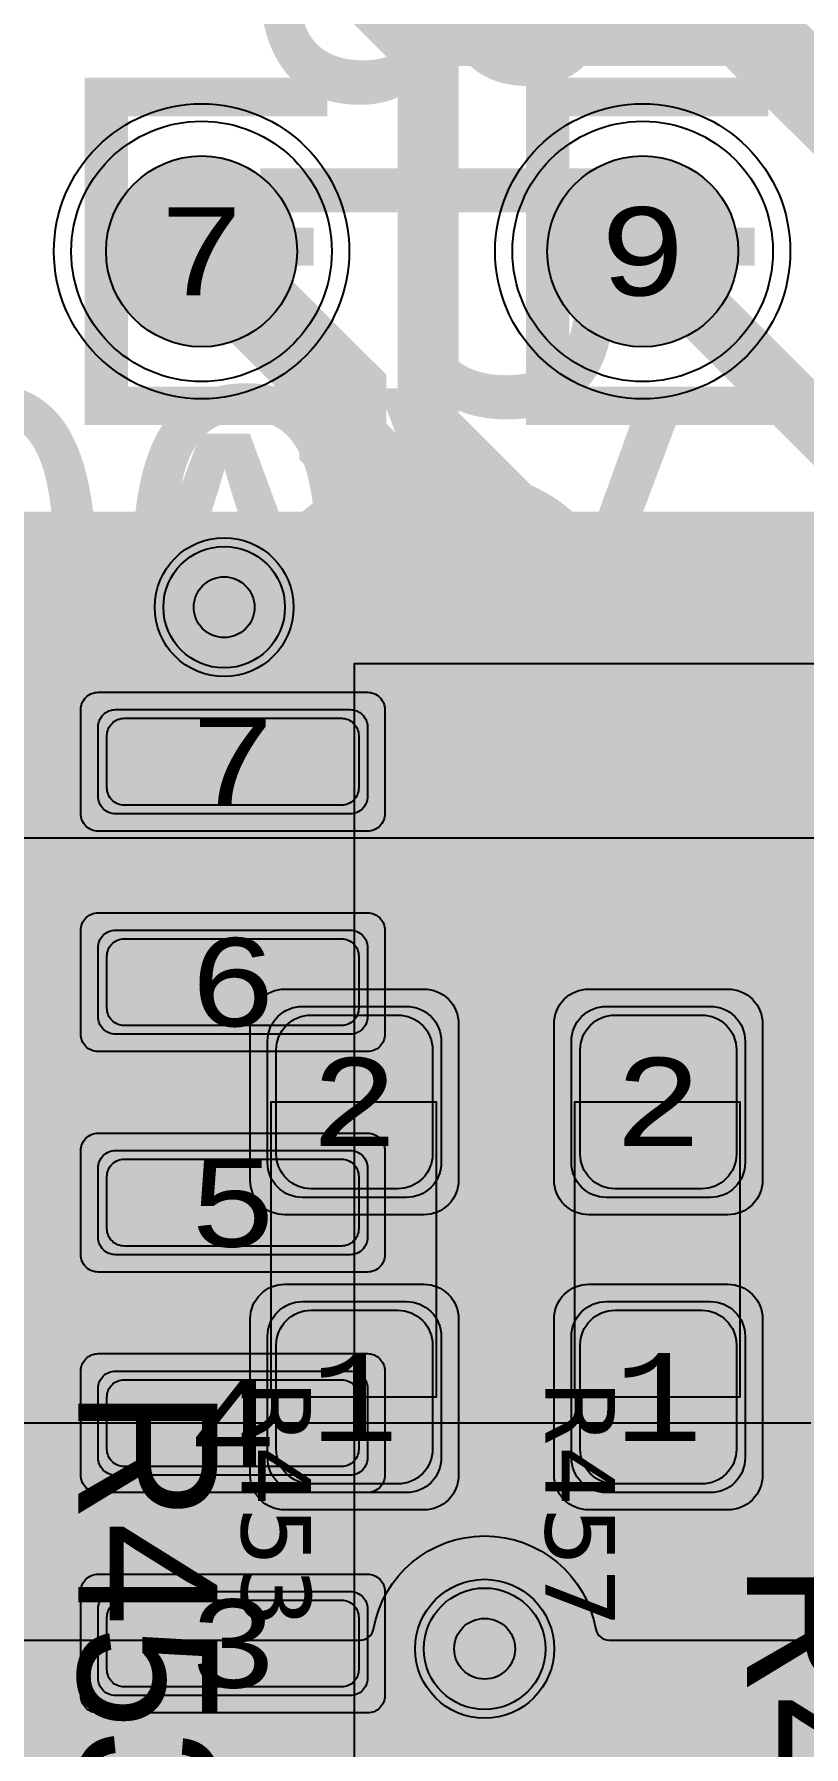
# Model space of a CAD drawing. Extents: x -28 to 199, y -61 to 255.
# Drawn here: x 69.91 to 74.34, y 130.14 to 140 of the extents above; entities that cross this region are included whole.
import ezdxf
from ezdxf.enums import TextEntityAlignment as Align

# ---------------------------------------------------------------- set-up
doc = ezdxf.new("R2010")
doc.units = 0
doc.header["$MEASUREMENT"] = 0
for name, color, linetype in [('ASSEMBLY_OUTLINES_BTM', 191, 'CONTINUOUS'), ('ASSEMBLY_OUTLINES_TOP', 102, 'CONTINUOUS'), ('ASSEMBLY_PART_NUMBERS_BTM', 191, 'CONTINUOUS'), ('ASSEMBLY_PART_NUMBERS_TOP', 102, 'CONTINUOUS'), ('ASSEMBLY_REF_DES_BTM', 191, 'CONTINUOUS'), ('ASSEMBLY_REF_DES_TOP', 102, 'CONTINUOUS'), ('DRILL_DRAWING', 21, 'CONTINUOUS'), ('GENERATED_SILKSCREEN_BTM', 255, 'CONTINUOUS'), ('GENERATED_SILKSCREEN_TOP', 140, 'CONTINUOUS'), ('PART_HOLES_LAYER_2', 30, 'CONTINUOUS'), ('PART_HOLES_LAYER_3', 30, 'CONTINUOUS'), ('PART_HOLES_LAYER_BOTTOM', 30, 'CONTINUOUS'), ('PART_HOLES_LAYER_TOP', 30, 'CONTINUOUS'), ('PART_PADS_LAYER_2', 230, 'CONTINUOUS'), ('PART_PADS_LAYER_3', 81, 'CONTINUOUS'), ('PART_PADS_LAYER_BOTTOM', 10, 'CONTINUOUS'), ('PART_PADS_LAYER_TOP', 150, 'CONTINUOUS'), ('PART_PADS_SMD_BTM', 10, 'CONTINUOUS'), ('PART_PADS_SMD_TOP', 150, 'CONTINUOUS'), ('PIN_NUMBERS_BTM', 8, 'CONTINUOUS'), ('PIN_NUMBERS_TOP', 8, 'CONTINUOUS'), ('PLACEMENT_OUTLINES_BTM', 222, 'CONTINUOUS'), ('PLACEMENT_OUTLINES_TOP', 130, 'CONTINUOUS'), ('PLANE_DATA_LAYER_3', 81, 'CONTINUOUS'), ('PLANE_SHAPES_LAYER_2', 230, 'CONTINUOUS'), ('PLANE_SHAPES_LAYER_3', 81, 'CONTINUOUS'), ('SILKSCREEN_OUTLINES_BTM', 211, 'CONTINUOUS'), ('SILKSCREEN_OUTLINES_TOP', 150, 'CONTINUOUS'), ('SILKSCREEN_REF_DES_TOP', 150, 'CONTINUOUS'), ('SOLDERMASK_PADS_BTM', 12, 'CONTINUOUS'), ('SOLDERMASK_PADS_TOP', 180, 'CONTINUOUS'), ('SOLDERPASTE_PADS_BTM', 12, 'CONTINUOUS'), ('SOLDERPASTE_PADS_TOP', 180, 'CONTINUOUS'), ('TRACES_LAYER_3', 81, 'CONTINUOUS'), ('TRACES_LAYER_BOTTOM', 10, 'CONTINUOUS'), ('TRACES_LAYER_TOP', 150, 'CONTINUOUS'), ('VIA_HOLES_LAYER_2', 30, 'CONTINUOUS'), ('VIA_HOLES_LAYER_3', 30, 'CONTINUOUS'), ('VIA_HOLES_LAYER_BOTTOM', 30, 'CONTINUOUS'), ('VIA_HOLES_LAYER_TOP', 30, 'CONTINUOUS'), ('VIA_PADS_LAYER_2', 230, 'CONTINUOUS'), ('VIA_PADS_LAYER_3', 81, 'CONTINUOUS'), ('VIA_PADS_LAYER_BOTTOM', 10, 'CONTINUOUS'), ('VIA_PADS_LAYER_TOP', 150, 'CONTINUOUS')]:
    doc.layers.add(name, color=color, linetype=linetype)
doc.styles.add('COURIER_NEW', font='COUR.TTF')
doc.styles.add('VERDANA', font='verdana.TTF')
doc.styles.add('VERIBEST_GERBER_0', font='txt')

msp = doc.modelspace()

# ---------------------------------------------------------------- hatches: boundary and pattern name
at = {"layer": 'PART_HOLES_LAYER_2'}
h = msp.add_hatch(color=256, dxfattribs=at)
edge = h.paths.add_edge_path()
edge.add_arc((70.87, 138.75), 0.55, 0, 360)
h = msp.add_hatch(color=256, dxfattribs=at)
edge = h.paths.add_edge_path()
edge.add_arc((73.41, 138.75), 0.55, 0, 360)
at = {"layer": 'PART_HOLES_LAYER_3'}
h = msp.add_hatch(color=256, dxfattribs=at)
edge = h.paths.add_edge_path()
edge.add_arc((70.87, 138.75), 0.55, 0, 360)
h = msp.add_hatch(color=256, dxfattribs=at)
edge = h.paths.add_edge_path()
edge.add_arc((73.41, 138.75), 0.55, 0, 360)
at = {"layer": 'PART_HOLES_LAYER_BOTTOM'}
h = msp.add_hatch(color=256, dxfattribs=at)
edge = h.paths.add_edge_path()
edge.add_arc((70.87, 138.75), 0.55, 0, 360)
h = msp.add_hatch(color=256, dxfattribs=at)
edge = h.paths.add_edge_path()
edge.add_arc((73.41, 138.75), 0.55, 0, 360)
at = {"layer": 'PART_HOLES_LAYER_TOP'}
h = msp.add_hatch(color=256, dxfattribs=at)
edge = h.paths.add_edge_path()
edge.add_arc((70.87, 138.75), 0.55, 0, 360)
h = msp.add_hatch(color=256, dxfattribs=at)
edge = h.paths.add_edge_path()
edge.add_arc((73.41, 138.75), 0.55, 0, 360)
at = {"layer": 'PLANE_DATA_LAYER_3'}
msp.add_hatch(color=256, dxfattribs=at).paths.add_polyline_path([(90.5, 131.9238, 0.414213562373095), (90.4238, 132), (89.151608, 132, 0.2077197287406241), (89.095935, 131.975828, -0.4341762244007766), (86.904065, 131.975828, 0.2077197287406241), (86.848392, 132), (75.822191, 132, 0.3837468396798666), (75.746412, 131.931796, -0.9000420624188533), (74.453588, 131.931796, 0.3837468396798666), (74.377809, 132), (65.171893, 132, 0.381510988498814), (65.096178, 131.932387, -0.8929967167370192), (63.903822, 131.932387, 0.381510988498811), (63.828107, 132), (63.171893, 132, 0.381510988498811), (63.096178, 131.932387, -0.8929967167370199), (61.903822, 131.932387, 0.381510988498811), (61.828107, 132), (56.5762, 132, 0.414213562373095), (56.5, 131.9238), (56.5, 129.500008, -0.414213562373095), (56.499992, 129.5), (53.750008, 129.5, -0.414213562373095), (53.75, 129.500008), (53.75, 130.6738, 0.414213562373095), (53.6738, 130.75), (52.5762, 130.75, 0.414213562373095), (52.5, 130.6738), (52.5, 128.3262, 0.414213562373095), (52.5762, 128.25), (57.6738, 128.25, 0.414213562373095), (57.75, 128.3262), (57.75, 130.749992, -0.414213562373095), (57.750008, 130.75), (71.78485, 130.75, 0.3639327407852699), (71.859891, 130.812958, -0.8389789206874099), (73.140109, 130.812958, 0.3639327407852698), (73.21515, 130.75), (89.249992, 130.75, -0.414213562373095), (89.25, 130.749992), (89.25, 127.5762, 0.414213562373095), (89.3262, 127.5), (90.4238, 127.5, 0.414213562373095), (90.5, 127.5762)], flags=0)
at = {"layer": 'PLANE_SHAPES_LAYER_2'}
h = msp.add_hatch(color=256, dxfattribs=at)
h.paths.add_polyline_path([(169.5, 129.25), (149.5, 129.25), (142.25, 122), (142.25, 90.5), (147.5, 90.5), (147.5, 80), (154, 80), (154, 69.25), (131.75, 69.25), (131.75, 73.25), (121.25, 73.25), (121.25, 81), (110.5, 81), (110.5, 125.75), (106.5, 125.75), (106.5, 128.75), (93.5, 128.75), (93.5, 120.25), (91.75, 120.25), (91.75, 121.5), (80, 121.5), (80, 118.25), (73.25, 118.25), (73.25, 124.5), (67.5, 124.5), (67.5, 128), (57.75, 128), (57.75, 120.25), (55.25, 120.25), (55.25, 121.5), (47.5, 121.5), (47.5, 119), (35, 119), (35, 134.75), (32.75, 134.75), (32.75, 159.75), (29.25, 159.75), (29.25, 175.25), (22.5, 175.25), (22.5, 195.25), (17.25, 195.25), (17.25, 198), (22.5, 198), (22.5, 216.5), (40.25, 216.5), (40.25, 235.5), (54.5, 235.5), (54.5, 254), (87.25, 254), (87.25, 236.25), (86.25, 236.25), (86.25, 228.75), (81, 228.75), (81, 218.75), (95.25, 218.75), (95.25, 194.5), (87, 194.5), (87, 172), (131.1, 172), (131.1, 208.75), (115.5, 208.75), (115.5, 213.75), (106.75, 213.75), (106.75, 218.75), (110.25, 222.25), (110.25, 226.25), (142.5, 226.25), (142.5, 221.5), (160.5, 221.5), (160.5, 240.75), (169.5, 240.75)])
h.paths.add_polyline_path([(35.5, 149.5), (41.75, 149.5), (41.75, 152), (39.25, 152), (39.25, 154), (37.75, 154), (37.75, 152), (35.5, 152)], flags=16)
h.paths.add_polyline_path([(37.5, 125.75), (37.5, 128.75), (42.75, 128.75), (42.75, 125.75)], flags=16)
h.paths.add_polyline_path([(52, 127.75), (52, 130.75), (54.25, 130.75), (54.25, 127.75)], flags=16)
h.paths.add_polyline_path([(50.75, 219.5), (50.75, 226.5), (71.75, 226.5), (71.75, 219.5)], flags=16)
h.paths.add_polyline_path([(66.5, 150.75), (66.5, 177.5), (72.25, 177.5), (72.25, 150.75)], flags=16)
h.paths.add_polyline_path([(47.25, 185.25), (73, 185.25), (73, 188.25), (70.25, 188.25), (70.25, 191), (47.25, 191)], flags=16)
h.paths.add_polyline_path([(84.5, 208), (84.5, 212.75), (85, 212.75), (85, 208)], flags=16)
h.paths.add_polyline_path([(61.5, 137.25), (87.75, 137.25), (87.75, 140.5), (84.75, 140.5), (84.75, 143), (61.5, 143)], flags=16)
h.paths.add_polyline_path([(88.75, 127), (88.75, 130), (91, 130), (91, 127)], flags=16)
h.paths.add_polyline_path([(85.5, 130.25), (85.5, 132.5), (91, 132.5), (91, 130.25)], flags=16)
h.paths.add_polyline_path([(108.75, 142.25), (135.75, 142.25), (135.75, 145.75), (132.25, 145.75), (132.25, 149), (108.75, 149)], flags=16)
h.paths.add_polyline_path([(114.25, 126.75), (140.75, 126.75), (140.75, 129.75), (137.25, 129.75), (137.25, 133), (114.25, 133)], flags=16)
h.paths.add_polyline_path([(155.25, 180.25), (166.25, 180.25), (166.25, 186.25), (152.25, 186.25), (152.25, 183), (155.25, 183)], flags=16)
at = {"layer": 'PLANE_SHAPES_LAYER_3'}
h = msp.add_hatch(color=256, dxfattribs=at)
h.paths.add_polyline_path([(169.5, 129.25), (149.5, 129.25), (142.25, 122), (142.25, 90.5), (147.5, 90.5), (147.5, 80), (154, 80), (154, 69.25), (131.75, 69.25), (131.75, 73.25), (121.25, 73.25), (121.25, 81), (110.5, 81), (110.5, 125.75), (106.5, 125.75), (106.5, 128.75), (93.5, 128.75), (93.5, 120.25), (91.75, 120.25), (91.75, 121.5), (80, 121.5), (80, 118.25), (73.25, 118.25), (73.25, 124.5), (67.5, 124.5), (67.5, 127.75), (58.25, 127.75), (58.25, 130.25), (88.75, 130.25), (88.75, 127), (91, 127), (91, 132.5), (55, 132.5), (55, 131.25), (52, 131.25), (52, 127.75), (55, 127.75), (55, 127.25), (57.75, 127.25), (57.75, 120.25), (55.25, 120.25), (55.25, 121.5), (47.5, 121.5), (47.5, 119), (35, 119), (35, 134.75), (32.75, 134.75), (32.75, 159.75), (29.25, 159.75), (29.25, 175.25), (22.5, 175.25), (22.5, 195.25), (17.25, 195.25), (17.25, 198), (22.5, 198), (22.5, 216.5), (40.25, 216.5), (40.25, 235.5), (54.5, 235.5), (54.5, 254), (87.25, 254), (87.25, 236.25), (86.25, 236.25), (86.25, 228.75), (81, 228.75), (81, 218.75), (95.25, 218.75), (95.25, 194.5), (87, 194.5), (87, 172), (131.1, 172), (131.1, 208.75), (115.5, 208.75), (115.5, 213.75), (106.75, 213.75), (106.75, 218.75), (110.25, 222.25), (110.25, 226.25), (142.5, 226.25), (142.5, 221.5), (160.5, 221.5), (160.5, 240.75), (169.5, 240.75)])
h.paths.add_polyline_path([(35.5, 149.5), (41.75, 149.5), (41.75, 152), (39.25, 152), (39.25, 154), (37.75, 154), (37.75, 152), (35.5, 152)], flags=16)
h.paths.add_polyline_path([(37.5, 125.75), (37.5, 128.75), (42.75, 128.75), (42.75, 125.75)], flags=16)
h.paths.add_polyline_path([(50.75, 219.5), (50.75, 226.5), (71.75, 226.5), (71.75, 219.5)], flags=16)
h.paths.add_polyline_path([(66.5, 150.75), (66.5, 177.5), (72.25, 177.5), (72.25, 150.75)], flags=16)
h.paths.add_polyline_path([(47.25, 185.25), (73, 185.25), (73, 188.25), (70.25, 188.25), (70.25, 191), (47.25, 191)], flags=16)
h.paths.add_polyline_path([(84.5, 208), (84.5, 212.75), (85, 212.75), (85, 208)], flags=16)
h.paths.add_polyline_path([(61.5, 137.25), (87.75, 137.25), (87.75, 140.5), (84.75, 140.5), (84.75, 143), (61.5, 143)], flags=16)
h.paths.add_polyline_path([(108.75, 142.25), (135.75, 142.25), (135.75, 145.75), (132.25, 145.75), (132.25, 149), (108.75, 149)], flags=16)
h.paths.add_polyline_path([(114.25, 126.75), (140.75, 126.75), (140.75, 129.75), (137.25, 129.75), (137.25, 133), (114.25, 133)], flags=16)
h.paths.add_polyline_path([(155.25, 180.25), (166.25, 180.25), (166.25, 186.25), (152.25, 186.25), (152.25, 183), (155.25, 183)], flags=16)
at = {"layer": 'VIA_HOLES_LAYER_2'}
h = msp.add_hatch(color=256, dxfattribs=at)
edge = h.paths.add_edge_path()
edge.add_arc((71, 136.7), 0.175, 0, 360)
h = msp.add_hatch(color=256, dxfattribs=at)
edge = h.paths.add_edge_path()
edge.add_arc((72.5, 130.7), 0.175, 0, 360)
at = {"layer": 'VIA_HOLES_LAYER_3'}
h = msp.add_hatch(color=256, dxfattribs=at)
edge = h.paths.add_edge_path()
edge.add_arc((71, 136.7), 0.175, 0, 360)
h = msp.add_hatch(color=256, dxfattribs=at)
edge = h.paths.add_edge_path()
edge.add_arc((72.5, 130.7), 0.175, 0, 360)
at = {"layer": 'VIA_HOLES_LAYER_BOTTOM'}
h = msp.add_hatch(color=256, dxfattribs=at)
edge = h.paths.add_edge_path()
edge.add_arc((71, 136.7), 0.175, 0, 360)
h = msp.add_hatch(color=256, dxfattribs=at)
edge = h.paths.add_edge_path()
edge.add_arc((72.5, 130.7), 0.175, 0, 360)
at = {"layer": 'VIA_HOLES_LAYER_TOP'}
h = msp.add_hatch(color=256, dxfattribs=at)
edge = h.paths.add_edge_path()
edge.add_arc((71, 136.7), 0.175, 0, 360)
h = msp.add_hatch(color=256, dxfattribs=at)
edge = h.paths.add_edge_path()
edge.add_arc((72.5, 130.7), 0.175, 0, 360)

# ---------------------------------------------------------------- linework, layer by layer
at = {"layer": 'ASSEMBLY_OUTLINES_BTM', "const_width": 0.2}
msp.add_lwpolyline([(71.75, 127.625), (71.75, 136.375), (75.75, 136.375), (75.75, 127.625)], close=True, dxfattribs=at)
at = {"layer": 'ASSEMBLY_OUTLINES_TOP', "const_width": 0.2}
msp.add_lwpolyline([(58.08, 135.37), (58.08, 144.67), (91.28, 144.67), (91.28, 135.37)], close=True, dxfattribs=at)
at = {"layer": 'ASSEMBLY_OUTLINES_TOP'}
for points in [[(71.27, 132.15), (71.27, 133.85), (72.22, 133.85), (72.22, 132.15)], [(73.02, 132.15), (73.02, 133.85), (73.97, 133.85), (73.97, 132.15)]]:
    msp.add_lwpolyline(points, close=True, dxfattribs=at)
msp.add_solid([(73.5, 135), (75.75, 135), (73.5, 135.75), (75.75, 135.75)], dxfattribs=at)
at = {"layer": 'GENERATED_SILKSCREEN_BTM', "const_width": 0.15}
for points in [[(75.750005, 136.183206, 1.45686e-05), (75.749995, 136.183204), (75.749995, 136.374995), (71.750005, 136.374995), (71.750005, 136.183204, 1.45686e-05), (71.749995, 136.183206), (71.749995, 136.375, -0.4142135624), (71.75, 136.375005), (75.75, 136.375005, -0.4142135624), (75.750005, 136.375), (75.750005, 136.183206)], [(71.750005, 134.913204, 1.45686e-05), (71.749995, 134.913206), (71.749995, 135.436794, 1.45686e-05), (71.750005, 135.436796), (71.750005, 134.913204)], [(71.750005, 133.643204, 1.45686e-05), (71.749995, 133.643206), (71.749995, 134.166794, 1.45686e-05), (71.750005, 134.166796), (71.750005, 133.643204)], [(71.750005, 132.373204, 1.45686e-05), (71.749995, 132.373206), (71.749995, 132.896794, 1.45686e-05), (71.750005, 132.896796), (71.750005, 132.373204)], [(71.750005, 131.103204, 1.45686e-05), (71.749995, 131.103206), (71.749995, 131.626794, 1.45686e-05), (71.750005, 131.626796), (71.750005, 131.103204)], [(71.750005, 129.833204, 1.45686e-05), (71.749995, 129.833206), (71.749995, 130.356794, 1.45686e-05), (71.750005, 130.356796), (71.750005, 129.833204)]]:
    msp.add_lwpolyline(points, format="xyb", dxfattribs=at)
at = {"layer": 'GENERATED_SILKSCREEN_TOP', "const_width": 0.15}
for points in [[(91.280005, 142.717402, 5.9988e-06), (91.279995, 142.717404), (91.279995, 144.669995), (58.080005, 144.669995), (58.080005, 135.370005), (81.490904, 135.370005, 1.21125e-05), (81.490886, 135.369995), (58.08, 135.369995, -0.4142135624), (58.079995, 135.37), (58.079995, 144.67, -0.4142135624), (58.08, 144.670005), (91.28, 144.670005, -0.4142135624), (91.280005, 144.67), (91.280005, 142.717402)], [(71.270005, 132.707911, 1.22306e-05), (71.269995, 132.707902), (71.269995, 133.292098, 1.22306e-05), (71.270005, 133.292089), (71.270005, 132.707911)], [(72.220005, 132.716156, 1.1642e-05), (72.219995, 132.716164), (72.219995, 133.283836, 1.1642e-05), (72.220005, 133.283844), (72.220005, 132.716156)], [(73.020005, 132.707911, 1.22306e-05), (73.019995, 132.707902), (73.019995, 133.292098, 1.22306e-05), (73.020005, 133.292089), (73.020005, 132.707911)], [(73.970005, 132.716156, 1.1642e-05), (73.969995, 132.716164), (73.969995, 133.283836, 1.1642e-05), (73.970005, 133.283844), (73.970005, 132.716156)]]:
    msp.add_lwpolyline(points, format="xyb", dxfattribs=at)
for points in [[(70.6592, 131.5256), (70.6608, 131.5232), (70.6648, 131.5224), (70.6688, 131.52), (70.6728, 131.52), (70.8376, 131.52), (70.8416, 131.52), (70.844, 131.5224), (70.8464, 131.5224), (70.8472, 131.5232), (70.848, 131.524), (70.8504, 131.5256), (70.96, 131.6616), (70.9616, 131.6656), (70.9624, 131.668), (70.9632, 131.672), (70.9632, 132.0752), (70.9616, 132.0824), (70.9576, 132.0864), (70.9536, 132.0912), (70.9472, 132.0928), (70.1792, 132.0928), (70.1728, 132.0912), (70.1688, 132.0872), (70.1664, 132.0824), (70.1656, 132.0768), (70.1664, 132.0704), (70.1688, 132.0648), (70.1728, 132.0608), (70.1792, 132.0592), (70.5472, 132.0592), (70.5472, 131.6832), (70.1744, 131.552), (70.1688, 131.5488), (70.1656, 131.5432), (70.1648, 131.5368), (70.1664, 131.532), (70.1696, 131.5272), (70.1736, 131.5232), (70.1784, 131.5208), (70.1848, 131.5224), (70.5576, 131.6536), (70.6592, 131.5256)], [(70.9304, 132.0592), (70.9304, 131.676), (70.8296, 131.552), (70.6808, 131.552), (70.5792, 131.676), (70.5792, 132.0592), (70.9304, 132.0592)], [(70.1792, 130.8504), (70.1736, 130.8496), (70.1688, 130.8456), (70.1664, 130.84), (70.1656, 130.8344), (70.1664, 130.8288), (70.1688, 130.824), (70.1736, 130.82), (70.1792, 130.8184), (70.4216, 130.8184), (70.4216, 130.7808), (70.4232, 130.7752), (70.4264, 130.7704), (70.432, 130.768), (70.4376, 130.7672), (70.444, 130.768), (70.4496, 130.7704), (70.4536, 130.7752), (70.4552, 130.7808), (70.4552, 130.8184), (70.9248, 130.8184), (70.9288, 130.8192), (70.932, 130.8208), (70.9352, 130.8248), (70.9376, 130.8288), (70.9392, 130.8336), (70.94, 130.8384), (70.9392, 130.8424), (70.936, 130.8464), (70.4504, 131.332), (70.4456, 131.3352), (70.4408, 131.3368), (70.436, 131.336), (70.4304, 131.3328), (70.4264, 131.3312), (70.424, 131.328), (70.4224, 131.3248), (70.4216, 131.3208), (70.4216, 130.8504), (70.1792, 130.8504)], [(70.4552, 131.2808), (70.884, 130.8504), (70.4552, 130.8504), (70.4552, 131.2808)], [(74.7972, 131.0928), (74.0292, 131.0928), (74.0228, 131.0912), (74.0188, 131.0872), (74.0164, 131.0824), (74.0156, 131.0768), (74.0164, 131.0704), (74.0188, 131.0648), (74.0228, 131.0608), (74.0292, 131.0592), (74.3972, 131.0592), (74.3972, 130.6832), (74.0244, 130.552), (74.0188, 130.5488), (74.0156, 130.5432), (74.0148, 130.5368), (74.0164, 130.532), (74.0196, 130.5272), (74.0236, 130.5232), (74.0284, 130.5208), (74.0348, 130.5224), (74.4076, 130.6536), (74.5092, 130.5256)], [(70.2968, 130.0408), (70.1968, 130.1656), (70.1968, 130.424), (70.3024, 130.5544), (70.3048, 130.56), (70.3048, 130.5648), (70.3016, 130.5696), (70.2976, 130.5744), (70.292, 130.5776), (70.2864, 130.5784), (70.2832, 130.5784), (70.2808, 130.5776), (70.2768, 130.5736), (70.1664, 130.4384), (70.1648, 130.436), (70.1648, 130.4328), (70.1632, 130.4296), (70.1632, 130.16), (70.1632, 130.1576), (70.164, 130.1568), (70.164, 130.156), (70.1648, 130.1544), (70.1648, 130.1528), (70.1664, 130.1496), (70.2768, 130.0144)], [(70.688, 130.4296), (70.6872, 130.4328), (70.6864, 130.4352), (70.6848, 130.4384), (70.5968, 130.5472), (70.9304, 130.5472), (70.9304, 130.0248)], [(70.9632, 130.0248), (70.9632, 130.5648), (70.9616, 130.5704), (70.9576, 130.5744), (70.9536, 130.5792), (70.9472, 130.5808), (70.5624, 130.5808), (70.5568, 130.58), (70.5528, 130.5776), (70.5504, 130.5744), (70.5488, 130.5688), (70.5472, 130.5648), (70.5464, 130.5616), (70.5472, 130.5576), (70.5496, 130.5544), (70.656, 130.424), (70.656, 130.1656), (70.5544, 130.0408)], [(70.576, 130.0144), (70.6848, 130.1496), (70.6864, 130.1536), (70.6872, 130.156), (70.688, 130.16), (70.688, 130.4296)], [(74.786, 129.8464), (74.3004, 130.332), (74.2956, 130.3352), (74.2908, 130.3368), (74.286, 130.336), (74.2804, 130.3328), (74.2764, 130.3312), (74.274, 130.328), (74.2724, 130.3248), (74.2716, 130.3208), (74.2716, 129.8504), (74.0292, 129.8504)], [(74.3052, 130.2808), (74.734, 129.8504), (74.3052, 129.8504), (74.3052, 130.2808)]]:
    msp.add_lwpolyline(points, dxfattribs=at)
at = {"layer": 'PART_HOLES_LAYER_2'}
for centre in [(70.87, 138.75), (73.41, 138.75)]:
    msp.add_circle(centre, 0.55, dxfattribs=at)
at = {"layer": 'PART_HOLES_LAYER_3'}
for centre in [(70.87, 138.75), (73.41, 138.75)]:
    msp.add_circle(centre, 0.55, dxfattribs=at)
at = {"layer": 'PART_HOLES_LAYER_BOTTOM'}
for centre in [(70.87, 138.75), (73.41, 138.75)]:
    msp.add_circle(centre, 0.55, dxfattribs=at)
at = {"layer": 'PART_HOLES_LAYER_TOP'}
for centre in [(70.87, 138.75), (73.41, 138.75)]:
    msp.add_circle(centre, 0.55, dxfattribs=at)
at = {"layer": 'PART_PADS_LAYER_2'}
for centre in [(70.87, 138.75), (73.41, 138.75)]:
    msp.add_circle(centre, 0.75, dxfattribs=at)
at = {"layer": 'PART_PADS_LAYER_3'}
for centre in [(70.87, 138.75), (73.41, 138.75)]:
    msp.add_circle(centre, 0.75, dxfattribs=at)
at = {"layer": 'PART_PADS_LAYER_BOTTOM'}
for centre in [(70.87, 138.75), (73.41, 138.75)]:
    msp.add_circle(centre, 0.75, dxfattribs=at)
at = {"layer": 'PART_PADS_LAYER_TOP'}
for centre in [(70.87, 138.75), (73.41, 138.75)]:
    msp.add_circle(centre, 0.75, dxfattribs=at)
at = {"layer": 'PART_PADS_SMD_BTM'}
for points in [[(70.275, 136.01, -0.4142135624), (70.375, 136.11), (71.725, 136.11, -0.4142135624), (71.825, 136.01), (71.825, 135.61, -0.4142135624), (71.725, 135.51), (70.375, 135.51, -0.4142135624), (70.275, 135.61)], [(70.275, 134.74, -0.4142135624), (70.375, 134.84), (71.725, 134.84, -0.4142135624), (71.825, 134.74), (71.825, 134.34, -0.4142135624), (71.725, 134.24), (70.375, 134.24, -0.4142135624), (70.275, 134.34)], [(70.275, 133.47, -0.4142135624), (70.375, 133.57), (71.725, 133.57, -0.4142135624), (71.825, 133.47), (71.825, 133.07, -0.4142135624), (71.725, 132.97), (70.375, 132.97, -0.4142135624), (70.275, 133.07)], [(70.275, 132.2, -0.4142135624), (70.375, 132.3), (71.725, 132.3, -0.4142135624), (71.825, 132.2), (71.825, 131.8, -0.4142135624), (71.725, 131.7), (70.375, 131.7, -0.4142135624), (70.275, 131.8)], [(70.275, 130.93, -0.4142135624), (70.375, 131.03), (71.725, 131.03, -0.4142135624), (71.825, 130.93), (71.825, 130.53, -0.4142135624), (71.725, 130.43), (70.375, 130.43, -0.4142135624), (70.275, 130.53)]]:
    msp.add_lwpolyline(points, format="xyb", close=True, dxfattribs=at)
at = {"layer": 'PART_PADS_SMD_TOP'}
for points in [[(71.45, 133.3, -0.4142135624), (71.25, 133.5), (71.25, 134.2, -0.4142135624), (71.45, 134.4), (72.05, 134.4, -0.4142135624), (72.25, 134.2), (72.25, 133.5, -0.4142135624), (72.05, 133.3)], [(73.2, 133.3, -0.4142135624), (73, 133.5), (73, 134.2, -0.4142135624), (73.2, 134.4), (73.8, 134.4, -0.4142135624), (74, 134.2), (74, 133.5, -0.4142135624), (73.8, 133.3)], [(71.45, 131.6, -0.4142135624), (71.25, 131.8), (71.25, 132.5, -0.4142135624), (71.45, 132.7), (72.05, 132.7, -0.4142135624), (72.25, 132.5), (72.25, 131.8, -0.4142135624), (72.05, 131.6)], [(73.2, 131.6, -0.4142135624), (73, 131.8), (73, 132.5, -0.4142135624), (73.2, 132.7), (73.8, 132.7, -0.4142135624), (74, 132.5), (74, 131.8, -0.4142135624), (73.8, 131.6)]]:
    msp.add_lwpolyline(points, format="xyb", close=True, dxfattribs=at)
at = {"layer": 'PLACEMENT_OUTLINES_BTM'}
msp.add_lwpolyline([(71.75, 127.625), (71.75, 136.375), (75.75, 136.375), (75.75, 127.625)], close=True, dxfattribs=at)
at = {"layer": 'PLACEMENT_OUTLINES_TOP'}
for points in [[(58.08, 135.37), (58.08, 144.67), (91.28, 144.67), (91.28, 135.37)], [(71.27, 132.15), (71.27, 133.85), (72.22, 133.85), (72.22, 132.15)], [(73.02, 132.15), (73.02, 133.85), (73.97, 133.85), (73.97, 132.15)]]:
    msp.add_lwpolyline(points, close=True, dxfattribs=at)
at = {"layer": 'PLANE_DATA_LAYER_3'}
for points in [[(74.377809, 132), (65.171893, 132, 0.3815109885), (65.096178, 131.932387, -0.8929967167), (63.903822, 131.932387, 0.3815109885), (63.828107, 132), (63.171893, 132, 0.3815109885), (63.096178, 131.932387, -0.8929967167), (61.903822, 131.932387, 0.3815109885)], [(57.750008, 130.75), (71.78485, 130.75, 0.3639327408), (71.859891, 130.812958, -0.8389789207), (73.140109, 130.812958, 0.3639327408), (73.21515, 130.75), (89.249992, 130.75, -0.4142135624)]]:
    msp.add_lwpolyline(points, format="xyb", dxfattribs=at)
at = {"layer": 'PLANE_SHAPES_LAYER_3'}
msp.add_solid([(56.5, 130.75), (90.5, 130.75), (56.5, 132), (90.5, 132)], dxfattribs=at)
at = {"layer": 'SILKSCREEN_OUTLINES_BTM'}
msp.add_lwpolyline([(71.75, 127.625), (71.75, 136.375), (75.75, 136.375), (75.75, 127.625)], close=True, dxfattribs=at)
msp.add_lwpolyline([(71.75, 127.625), (71.75, 136.375), (75.75, 136.375), (75.75, 127.625)], close=True, dxfattribs=at)
at = {"layer": 'SILKSCREEN_OUTLINES_TOP'}
for points in [[(58.08, 135.37), (58.08, 144.67), (91.28, 144.67), (91.28, 135.37)], [(71.27, 132.15), (71.27, 133.85), (72.22, 133.85), (72.22, 132.15)], [(73.02, 132.15), (73.02, 133.85), (73.97, 133.85), (73.97, 132.15)]]:
    msp.add_lwpolyline(points, close=True, dxfattribs=at)
at = {"layer": 'SOLDERMASK_PADS_BTM'}
for points in [[(70.175, 136.11, -0.4142135624), (70.275, 136.21), (71.825, 136.21, -0.4142135624), (71.925, 136.11), (71.925, 135.51, -0.4142135624), (71.825, 135.41), (70.275, 135.41, -0.4142135624), (70.175, 135.51)], [(70.175, 134.84, -0.4142135624), (70.275, 134.94), (71.825, 134.94, -0.4142135624), (71.925, 134.84), (71.925, 134.24, -0.4142135624), (71.825, 134.14), (70.275, 134.14, -0.4142135624), (70.175, 134.24)], [(70.175, 133.57, -0.4142135624), (70.275, 133.67), (71.825, 133.67, -0.4142135624), (71.925, 133.57), (71.925, 132.97, -0.4142135624), (71.825, 132.87), (70.275, 132.87, -0.4142135624), (70.175, 132.97)], [(70.175, 132.3, -0.4142135624), (70.275, 132.4), (71.825, 132.4, -0.4142135624), (71.925, 132.3), (71.925, 131.7, -0.4142135624), (71.825, 131.6), (70.275, 131.6, -0.4142135624), (70.175, 131.7)], [(70.175, 131.03, -0.4142135624), (70.275, 131.13), (71.825, 131.13, -0.4142135624), (71.925, 131.03), (71.925, 130.43, -0.4142135624), (71.825, 130.33), (70.275, 130.33, -0.4142135624), (70.175, 130.43)]]:
    msp.add_lwpolyline(points, format="xyb", close=True, dxfattribs=at)
for centre in [(70.87, 138.75), (73.41, 138.75)]:
    msp.add_circle(centre, 0.85, dxfattribs=at)
at = {"layer": 'SOLDERMASK_PADS_TOP'}
for points in [[(71.35, 133.2, -0.4142135624), (71.15, 133.4), (71.15, 134.3, -0.4142135624), (71.35, 134.5), (72.15, 134.5, -0.4142135624), (72.35, 134.3), (72.35, 133.4, -0.4142135624), (72.15, 133.2)], [(73.1, 133.2, -0.4142135624), (72.9, 133.4), (72.9, 134.3, -0.4142135624), (73.1, 134.5), (73.9, 134.5, -0.4142135624), (74.1, 134.3), (74.1, 133.4, -0.4142135624), (73.9, 133.2)], [(71.35, 131.5, -0.4142135624), (71.15, 131.7), (71.15, 132.6, -0.4142135624), (71.35, 132.8), (72.15, 132.8, -0.4142135624), (72.35, 132.6), (72.35, 131.7, -0.4142135624), (72.15, 131.5)], [(73.1, 131.5, -0.4142135624), (72.9, 131.7), (72.9, 132.6, -0.4142135624), (73.1, 132.8), (73.9, 132.8, -0.4142135624), (74.1, 132.6), (74.1, 131.7, -0.4142135624), (73.9, 131.5)]]:
    msp.add_lwpolyline(points, format="xyb", close=True, dxfattribs=at)
for centre in [(70.87, 138.75), (73.41, 138.75)]:
    msp.add_circle(centre, 0.85, dxfattribs=at)
at = {"layer": 'SOLDERPASTE_PADS_BTM'}
for points in [[(70.325, 135.96, -0.4142135624), (70.425, 136.06), (71.675, 136.06, -0.4142135624), (71.775, 135.96), (71.775, 135.66, -0.4142135624), (71.675, 135.56), (70.425, 135.56, -0.4142135624), (70.325, 135.66)], [(70.325, 134.69, -0.4142135624), (70.425, 134.79), (71.675, 134.79, -0.4142135624), (71.775, 134.69), (71.775, 134.39, -0.4142135624), (71.675, 134.29), (70.425, 134.29, -0.4142135624), (70.325, 134.39)], [(70.325, 133.42, -0.4142135624), (70.425, 133.52), (71.675, 133.52, -0.4142135624), (71.775, 133.42), (71.775, 133.12, -0.4142135624), (71.675, 133.02), (70.425, 133.02, -0.4142135624), (70.325, 133.12)], [(70.325, 132.15, -0.4142135624), (70.425, 132.25), (71.675, 132.25, -0.4142135624), (71.775, 132.15), (71.775, 131.85, -0.4142135624), (71.675, 131.75), (70.425, 131.75, -0.4142135624), (70.325, 131.85)], [(70.325, 130.88, -0.4142135624), (70.425, 130.98), (71.675, 130.98, -0.4142135624), (71.775, 130.88), (71.775, 130.58, -0.4142135624), (71.675, 130.48), (70.425, 130.48, -0.4142135624), (70.325, 130.58)]]:
    msp.add_lwpolyline(points, format="xyb", close=True, dxfattribs=at)
at = {"layer": 'SOLDERPASTE_PADS_TOP'}
for points in [[(71.5, 133.35, -0.4142135624), (71.3, 133.55), (71.3, 134.15, -0.4142135624), (71.5, 134.35), (72, 134.35, -0.4142135624), (72.2, 134.15), (72.2, 133.55, -0.4142135624), (72, 133.35)], [(73.25, 133.35, -0.4142135624), (73.05, 133.55), (73.05, 134.15, -0.4142135624), (73.25, 134.35), (73.75, 134.35, -0.4142135624), (73.95, 134.15), (73.95, 133.55, -0.4142135624), (73.75, 133.35)], [(71.5, 131.65, -0.4142135624), (71.3, 131.85), (71.3, 132.45, -0.4142135624), (71.5, 132.65), (72, 132.65, -0.4142135624), (72.2, 132.45), (72.2, 131.85, -0.4142135624), (72, 131.65)], [(73.25, 131.65, -0.4142135624), (73.05, 131.85), (73.05, 132.45, -0.4142135624), (73.25, 132.65), (73.75, 132.65, -0.4142135624), (73.95, 132.45), (73.95, 131.85, -0.4142135624), (73.75, 131.65)]]:
    msp.add_lwpolyline(points, format="xyb", close=True, dxfattribs=at)
at = {"layer": 'TRACES_LAYER_3', "const_width": 0.5}
msp.add_lwpolyline([(43.6, 136.4), (64.65, 136.4), (66.949065, 134.100935), (81.022065, 134.100935), (81.323, 133.8), (82, 133.8)], dxfattribs=at)
at = {"layer": 'TRACES_LAYER_BOTTOM', "const_width": 0.35}
for points in [[(78.9, 135), (78.85, 135), (77.365515, 136.484485), (76.801301, 136.484485), (76.788135, 136.497651), (73.425672, 136.497651), (72.174877, 137.748446), (72.174877, 140.056188), (72.68249, 140.563801), (72.683801, 140.563801), (73.41, 141.29)], [(73.41, 138.75), (74.752465, 137.407535), (77.992465, 137.407535), (78.9, 136.5)], [(71.05, 135.81), (71.05, 136.65), (71, 136.7)], [(62.5, 132), (65.04, 134.54), (71.05, 134.54)], [(71.05, 133.27), (70.343056, 133.27), (69.906114, 133.706942), (66.206942, 133.706942), (64.5, 132)], [(71.05, 133.27), (71.05, 132)], [(69, 130.9), (69, 130.95), (70.05, 132), (71.05, 132)], [(72.5, 130.7), (72.47, 130.73), (71.05, 130.73)]]:
    msp.add_lwpolyline(points, dxfattribs=at)
at = {"layer": 'TRACES_LAYER_TOP'}
for points, const_width in [([(71.75, 133.85), (71.75, 133.9), (69.572741, 136.077259), (69.572741, 140.047259), (68.33, 141.29)], 0.5), ([(70.87, 141.29), (72.091275, 140.068725), (73.990186, 140.068725), (74.666203, 139.392708), (74.666203, 135.683797), (76.5, 133.85)], 0.5), ([(70.87, 138.75), (71.683173, 137.936827), (71.683173, 137.654594), (73.5, 135.837767), (73.5, 133.85)], 0.5), ([(75.1, 132), (74.45, 132), (74.3, 132.15), (73.5, 132.15)], 0.5), ([(72.5, 130.7), (72.5, 131.35), (71.75, 132.1)], 0.5), ([(71.75, 132.1), (71.75, 132.15)], 0.254), ([(51.5, 129.949655), (51.5, 130.524995), (51.994971, 131.019966), (70.641969, 131.019966), (72.436935, 129.225), (85.258269, 129.225), (85.800817, 129.767548), (91.252513, 129.767548), (91.5, 129.520061), (91.5, 128.35)], 0.35), ([(54.8, 130.2), (55.475, 130.2), (55.775, 130.5), (70.194822, 130.5), (72.076189, 128.618633), (80.922507, 128.618633), (81.718965, 127.822175), (87.202825, 127.822175), (87.425, 127.6), (88.25, 127.6)], 0.35)]:
    msp.add_lwpolyline(points, dxfattribs=dict(at, const_width=const_width))
at = {"layer": 'VIA_HOLES_LAYER_2'}
for centre in [(71, 136.7), (72.5, 130.7)]:
    msp.add_circle(centre, 0.175, dxfattribs=at)
at = {"layer": 'VIA_HOLES_LAYER_3'}
for centre in [(71, 136.7), (72.5, 130.7)]:
    msp.add_circle(centre, 0.175, dxfattribs=at)
at = {"layer": 'VIA_HOLES_LAYER_BOTTOM'}
for centre in [(71, 136.7), (72.5, 130.7)]:
    msp.add_circle(centre, 0.175, dxfattribs=at)
at = {"layer": 'VIA_HOLES_LAYER_TOP'}
for centre in [(71, 136.7), (72.5, 130.7)]:
    msp.add_circle(centre, 0.175, dxfattribs=at)
at = {"layer": 'VIA_PADS_LAYER_2'}
for centre in [(71, 136.7), (72.5, 130.7)]:
    msp.add_circle(centre, 0.4, dxfattribs=at)
at = {"layer": 'VIA_PADS_LAYER_3'}
for centre in [(71, 136.7), (72.5, 130.7)]:
    msp.add_circle(centre, 0.4, dxfattribs=at)
at = {"layer": 'VIA_PADS_LAYER_BOTTOM'}
for centre in [(71, 136.7), (72.5, 130.7)]:
    msp.add_circle(centre, 0.35, dxfattribs=at)
at = {"layer": 'VIA_PADS_LAYER_TOP'}
for centre in [(71, 136.7), (72.5, 130.7)]:
    msp.add_circle(centre, 0.35, dxfattribs=at)

# ---------------------------------------------------------------- texts
at = {"layer": 'ASSEMBLY_PART_NUMBERS_BTM', "style": 'VERIBEST_GERBER_0', "text_generation_flag": 2}
for s, p in [('ERJ-3EKF2000V', (85, 134.21)), ('ERJ-3EKF2000V', (79.75, 133.96)), ('MPZ1608S221A_1', (87.5, 132.79)), ('ERJ-3EKF2000V', (85, 132.71)), ('ERJ-3EKF2000V', (79.75, 132.46)), ('MPZ1608S221A_1', (84, 131.21))]:
    msp.add_text(s, height=2.032, dxfattribs=at).set_placement(p, align=Align.TOP_LEFT)
msp.add_text('SN74LV08ADR', height=2.032, rotation=90, dxfattribs=at).set_placement((71.21, 132), align=Align.TOP_LEFT)
at = {"layer": 'ASSEMBLY_PART_NUMBERS_TOP', "style": 'VERIBEST_GERBER_0'}
for s, p in [('SBH11-PBPC-D10-ST-BK', (73.24, 152.59)), ('ERJ-3EKF2000V', (74.29, 133)), ('ERJ-3EKF2000V', (76.04, 133))]:
    msp.add_text(s, height=2.032, rotation=270, dxfattribs=at).set_placement(p, align=Align.TOP_LEFT)
for s, p in [('ERJ-3EKF2000V', (53, 137.96)), ('SBH11-PBPC-D10-ST-BK', (63.25, 136.21)), ('CL21B225KOFNNNE', (58.25, 135.04))]:
    msp.add_text(s, height=2.032, dxfattribs=at).set_placement(p, align=Align.TOP_LEFT)
at = {"layer": 'ASSEMBLY_REF_DES_BTM', "style": 'VERDANA', "text_generation_flag": 2}
msp.add_text('D72', height=1.2, rotation=90, dxfattribs=at).set_placement((72.5, 135.75), align=Align.TOP_LEFT)
at = {"layer": 'ASSEMBLY_REF_DES_TOP', "style": 'VERDANA'}
for s, p in [('R453', (71.5, 132.25)), ('R457', (73.25, 132.25))]:
    msp.add_text(s, height=0.4, rotation=270, dxfattribs=at).set_placement(p, align=Align.TOP_LEFT)
at = {"layer": 'DRILL_DRAWING', "style": 'VERIBEST_GERBER_0'}
for s, p in [('E', (70.87, 138.75)), ('E', (73.41, 138.75)), ('A', (71, 136.7)), ('A', (74.8, 133.1)), ('A', (75.1, 132)), ('A', (72.5, 130.7))]:
    msp.add_text(s, height=2, dxfattribs=at).set_placement(p, align=Align.MIDDLE_CENTER)
at = {"layer": 'PIN_NUMBERS_BTM', "style": 'COURIER_NEW'}
for s, p in [('7', (70.87, 138.75)), ('9', (73.41, 138.75)), ('7', (71.05, 135.81)), ('6', (71.05, 134.54)), ('2', (71.75, 133.85)), ('2', (73.5, 133.85)), ('5', (71.05, 133.27)), ('1', (71.75, 132.15)), ('1', (73.5, 132.15)), ('4', (71.05, 132)), ('3', (71.05, 130.73))]:
    msp.add_text(s, height=0.508, dxfattribs=at).set_placement(p, align=Align.MIDDLE_CENTER)
at = {"layer": 'PIN_NUMBERS_TOP', "style": 'COURIER_NEW'}
for s, p in [('7', (70.87, 138.75)), ('9', (73.41, 138.75)), ('7', (71.05, 135.81)), ('6', (71.05, 134.54)), ('2', (71.75, 133.85)), ('2', (73.5, 133.85)), ('5', (71.05, 133.27)), ('1', (71.75, 132.15)), ('1', (73.5, 132.15)), ('4', (71.05, 132)), ('3', (71.05, 130.73))]:
    msp.add_text(s, height=0.508, dxfattribs=at).set_placement(p, align=Align.MIDDLE_CENTER)
at = {"layer": 'SILKSCREEN_REF_DES_TOP', "style": 'VERIBEST_GERBER_0'}
for s, p in [('R453', (70.96, 132.2)), ('R457', (74.81, 131.2))]:
    msp.add_text(s, height=0.8, rotation=270, dxfattribs=at).set_placement(p, align=Align.TOP_LEFT)

doc.saveas('drawing.dxf')
